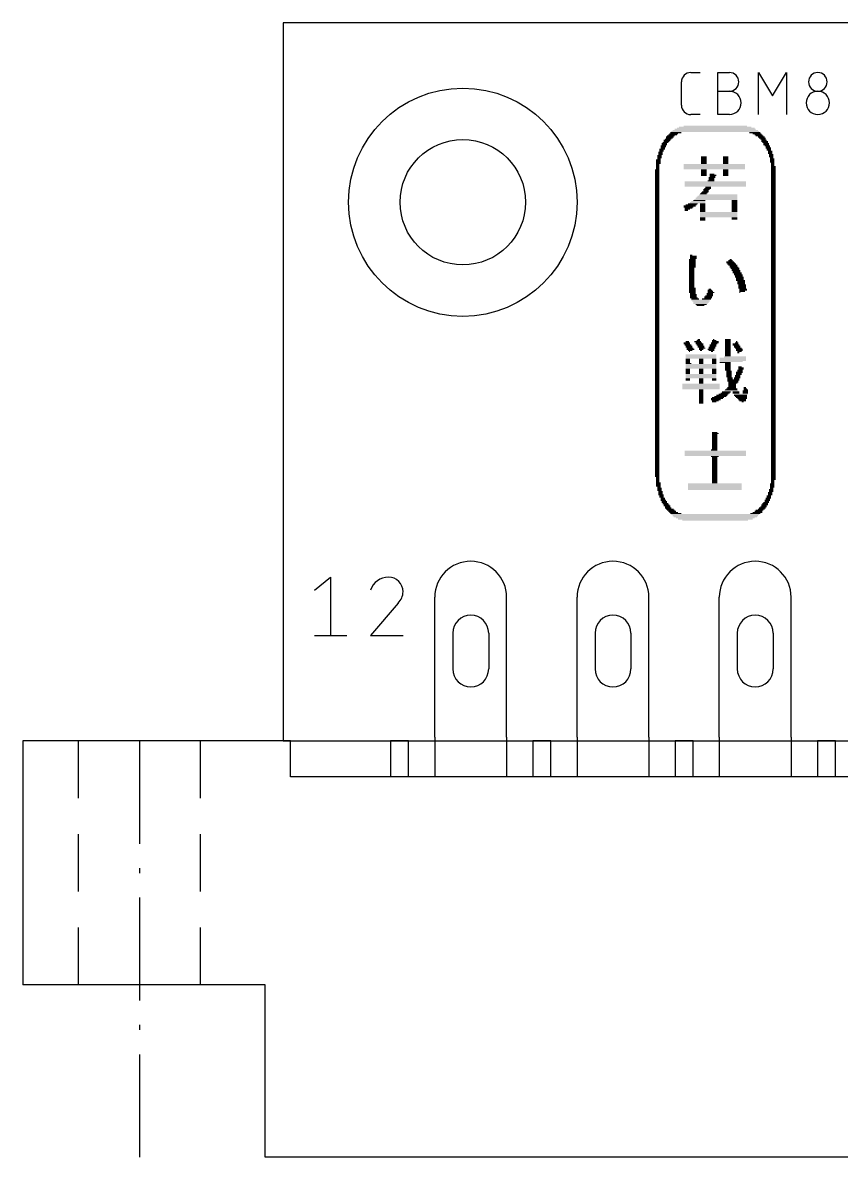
# Model space of a CAD drawing. Extents: x -7.2 to 61.2, y -11.6 to 43.8.
# Drawn here: x -7.25 to 15.53, y -11.6 to 20 of the extents above; entities that cross this region are included whole.
import ezdxf

# ---------------------------------------------------------------- set-up
doc = ezdxf.new("R2010")
doc.units = 0
for name, color, linetype in [('20', 30, 'CONTINUOUS'), ('21', 253, 'CONTINUOUS'), ('51', 253, 'CONTINUOUS')]:
    doc.layers.add(name, color=color, linetype=linetype)

# ---------------------------------------------------------------- blocks, each defined once
blk = doc.blocks.new('RECT')
blk.add_solid([(-0.5, -0.5), (0.5, -0.5), (-0.5, 0.5), (0.5, 0.5)])

msp = doc.modelspace()

# ---------------------------------------------------------------- linework, layer by layer
at = {"layer": '20'}
for p, q in [((0, 20), (0, 0)), ((54, 20), (0, 20)), ((0, 0), (54, 0))]:
    msp.add_line(p, q, dxfattribs=at)
at = {"layer": '21'}
for p, q in [((11.0862, 17.7017), (11.0862, 18.3508)), ((11.3459, 18.6105), (11.6055, 18.6105)), ((12.0971, 17.4421), (12.0971, 18.6105)), ((12.0971, 18.6105), (12.4216, 18.6105)), ((13.2344, 17.4421), (13.2344, 18.6105)), ((13.2344, 18.6105), (13.6239, 17.9613)), ((13.6239, 17.9613), (14.0134, 18.6105)), ((14.0134, 18.6105), (14.0134, 17.4421)), ((12.0971, 18.0912), (12.4216, 18.0912)), ((11.6055, 17.4421), (11.3459, 17.4421)), ((12.4216, 17.4421), (12.0971, 17.4421)), ((0.87, 4.1981), (1.3215, 4.5593)), ((1.3215, 4.5593), (1.3215, 2.9337)), ((3.2007, 3.8368), (2.4331, 2.9337)), ((0.87, 2.9337), (1.7731, 2.9337)), ((2.4331, 2.9337), (3.3362, 2.9337)), ((-7.25, 0), (-7.25, -6.8)), ((-5.7, 0), (-7.25, 0)), ((-4, 0), (-5.7, 0)), ((-5.7, -1.6), (-5.7, 0)), ((-2.3, 0), (-4, 0)), ((-4, 0), (-4, -2.8667)), ((0.2, 0), (-2.3, 0)), ((-2.3, -1.6), (-2.3, 0)), ((0.2, -1), (0.2, 0)), ((3.49, 0), (2.99, 0)), ((2.99, 0), (2.99, -1)), ((3.49, -1), (3.49, 0)), ((4.22, 0.1), (4.22, -1)), ((6.22, 0.1), (6.22, -1)), ((7.45, 0), (6.95, 0)), ((6.95, 0), (6.95, -1)), ((7.45, -1), (7.45, 0)), ((8.18, 0.1), (8.18, -1)), ((10.18, 0.1), (10.18, -1)), ((11.41, 0), (10.91, 0)), ((10.91, 0), (10.91, -1)), ((11.41, -1), (11.41, 0)), ((12.14, 0.1), (12.14, -1)), ((14.14, 0.1), (14.14, -1)), ((15.37, 0), (14.87, 0)), ((14.87, 0), (14.87, -1)), ((15.37, -1), (15.37, 0)), ((53.8, -1), (0.2, -1)), ((-5.7, -4.2), (-5.7, -2.6)), ((-2.3, -4.2), (-2.3, -2.6)), ((-4, -3.548), (-4, -3.6853)), ((-4, -4.3667), (-4, -7.2333)), ((-5.7, -6.8), (-5.7, -5.2)), ((-2.3, -6.8), (-2.3, -5.2)), ((-5.7, -6.8), (-7.25, -6.8)), ((-2.3, -6.8), (-5.7, -6.8)), ((-0.5, -6.8), (-2.3, -6.8)), ((-0.5, -11.6), (-0.5, -6.8)), ((-4, -7.9147), (-4, -8.052)), ((-4, -8.7333), (-4, -11.6)), ((54.5, -11.6), (-0.5, -11.6))]:
    msp.add_line(p, q, dxfattribs=at)
for radius in [3.1789, 1.7463]:
    msp.add_circle((5, 15), radius, dxfattribs=at)
for centre, radius, start, end in [((11.3459, 18.3508), 0.2596, 90.0007, 180), ((12.4216, 18.3508), 0.2596, 270, 90), ((14.8812, 18.3508), 0.2596, 0, 180), ((14.8812, 18.3508), 0.2596, 180, 0), ((12.4216, 17.7666), 0.3246, 270, 90), ((14.8812, 17.7666), 0.3246, 0, 180), ((11.3459, 17.7017), 0.2596, 180, 270), ((14.8812, 17.7666), 0.3246, 180, 0), ((2.9298, 4.0372), 0.5221, 90.0001, 162.0549), ((2.9298, 4.1529), 0.4064, 0, 90), ((2.8997, 4.1529), 0.4365, 313.6036, 359.9997)]:
    msp.add_arc(centre, radius, start, end, dxfattribs=at)
at = {"layer": '51'}
for p, q in [((4.22, 0.1), (4.22, 4)), ((6.22, 0.1), (6.22, 4)), ((8.18, 0.1), (8.18, 4)), ((10.18, 0.1), (10.18, 4)), ((12.14, 0.1), (12.14, 4)), ((14.14, 0.1), (14.14, 4)), ((4.72, 3), (4.72, 2)), ((5.72, 3), (5.72, 2)), ((8.68, 3), (8.68, 2)), ((9.68, 3), (9.68, 2)), ((12.64, 3), (12.64, 2)), ((13.64, 3), (13.64, 2))]:
    msp.add_line(p, q, dxfattribs=at)
for centre, radius, start, end in [((5.22, 4), 1, 0, 180), ((9.18, 4), 1, 0, 180), ((13.14, 4), 1, 0, 180), ((5.22, 3), 0.5, 0, 180), ((9.18, 3), 0.5, 0, 180), ((13.14, 3), 0.5, 0, 180), ((5.22, 2), 0.5, 180, 0), ((9.18, 2), 0.5, 180, 0), ((13.14, 2), 0.5, 180, 0)]:
    msp.add_arc(centre, radius, start, end, dxfattribs=at)

# ---------------------------------------------------------------- block references
at = {"layer": '21', "yscale": 0.0305}
for p, xscale in [((12.0424, 17.0593), 2.1641), ((12.0272, 17.0898), 2.0117), ((12.0272, 17.1203), 1.7678), ((10.7166, 16.7545), 0.1829), ((10.747, 16.785), 0.1829), ((10.7623, 16.8155), 0.2134), ((10.7928, 16.846), 0.2134), ((10.8385, 16.8765), 0.2438), ((10.869, 16.9069), 0.2438), ((10.9299, 16.9374), 0.3048), ((12.0272, 16.9679), 2.4384), ((12.0272, 16.9984), 2.3774), ((12.0272, 17.0289), 2.2555), ((13.1245, 16.9374), 0.3048), ((13.1854, 16.9069), 0.2438), ((13.2312, 16.8765), 0.2134), ((13.2616, 16.846), 0.2134), ((13.3074, 16.8155), 0.1829), ((13.3378, 16.785), 0.1829), ((13.3531, 16.7545), 0.1524), ((10.5489, 16.4802), 0.1524), ((10.5337, 16.4497), 0.1219), ((10.5337, 16.4193), 0.1219), ((10.5794, 16.5717), 0.1524), ((10.5794, 16.5412), 0.1524), ((10.5642, 16.5107), 0.1219), ((10.6099, 16.6326), 0.1524), ((10.6099, 16.6021), 0.1524), ((10.6404, 16.6631), 0.1524), ((10.6861, 16.7241), 0.1829), ((10.6708, 16.6936), 0.1524), ((13.3988, 16.6936), 0.1829), ((13.3836, 16.7241), 0.1524), ((13.414, 16.6631), 0.1524), ((13.4445, 16.6326), 0.1524), ((13.4445, 16.6021), 0.1524), ((13.475, 16.5717), 0.1524), ((13.4902, 16.5412), 0.1219), ((13.5055, 16.5107), 0.1524), ((13.5207, 16.4802), 0.1219), ((13.5207, 16.4497), 0.1219), ((13.5512, 16.4193), 0.1219), ((10.4422, 16.1754), 0.1219), ((10.4422, 16.1449), 0.1219), ((10.4422, 16.1145), 0.1219), ((10.4727, 16.2973), 0.1219), ((10.4727, 16.2669), 0.1219), ((10.4727, 16.2364), 0.1219), ((10.4575, 16.2059), 0.0914), ((10.5032, 16.3888), 0.1219), ((10.5032, 16.3583), 0.1219), ((10.5032, 16.3278), 0.1219), ((11.7072, 16.2669), 0.1524), ((11.7072, 16.2364), 0.1524), ((11.7072, 16.2059), 0.1524), ((11.7072, 16.1754), 0.1524), ((11.7072, 16.1449), 0.1524), ((11.7072, 16.1145), 0.1524), ((12.3168, 16.2669), 0.1524), ((12.3168, 16.2364), 0.1524), ((12.3168, 16.2059), 0.1524), ((12.3168, 16.1754), 0.1524), ((12.3168, 16.1449), 0.1524), ((12.3168, 16.1145), 0.1524), ((13.5512, 16.3888), 0.1219), ((13.5512, 16.3583), 0.1219), ((13.5817, 16.3278), 0.1219), ((13.5817, 16.2973), 0.1219), ((13.5817, 16.2669), 0.1219), ((13.5969, 16.2364), 0.0914), ((13.6122, 16.2059), 0.1219), ((13.6122, 16.1754), 0.1219), ((13.6122, 16.1449), 0.1219), ((13.6122, 16.1145), 0.1219), ((10.4118, 15.9011), 0.1219), ((10.4118, 15.8706), 0.1219), ((10.4118, 15.8401), 0.1219), ((10.4118, 15.8097), 0.1219), ((10.4422, 16.084), 0.1219), ((10.427, 16.0535), 0.0914), ((10.427, 16.023), 0.0914), ((10.427, 15.9925), 0.0914), ((10.427, 15.9621), 0.0914), ((10.427, 15.9316), 0.0914), ((11.9967, 16.0535), 1.7069), ((11.9967, 16.023), 1.7069), ((11.9967, 15.9925), 1.7069), ((11.9967, 15.9621), 1.7069), ((11.9967, 15.9316), 1.7069), ((11.7072, 16.084), 0.1524), ((11.7072, 15.9011), 0.1524), ((11.7072, 15.8706), 0.1524), ((11.7072, 15.8401), 0.1524), ((11.7072, 15.8097), 0.1524), ((12.3168, 16.084), 0.1524), ((12.3168, 15.9011), 0.1524), ((12.3168, 15.8706), 0.1524), ((12.3168, 15.8401), 0.1524), ((12.3168, 15.8097), 0.1524), ((13.6426, 15.9925), 0.1219), ((13.6426, 15.9621), 0.1219), ((13.6426, 15.9316), 0.1219), ((13.6426, 15.9011), 0.1219), ((13.6426, 15.8706), 0.1219), ((13.6426, 15.8401), 0.1219), ((13.6426, 15.8097), 0.1219), ((13.6274, 16.084), 0.0914), ((13.6274, 16.0535), 0.0914), ((13.6274, 16.023), 0.0914), ((10.4118, 15.7792), 0.1219), ((10.4118, 15.7487), 0.1219), ((10.4118, 15.7182), 0.1219), ((10.4118, 15.6877), 0.1219), ((10.4118, 15.6573), 0.1219), ((10.4118, 15.6268), 0.1219), ((10.4118, 15.5963), 0.1219), ((10.4118, 15.5658), 0.1219), ((10.4118, 15.5353), 0.1219), ((10.4118, 15.5049), 0.1219), ((10.4118, 15.4744), 0.1219), ((12.0272, 15.5658), 1.7069), ((12.0272, 15.5353), 1.7069), ((12.0272, 15.5049), 1.7069), ((12.0272, 15.4744), 1.7069), ((11.7072, 15.7792), 0.1524), ((11.7072, 15.7487), 0.1524), ((11.9053, 15.5963), 0.1829), ((11.9205, 15.6573), 0.1524), ((11.9205, 15.6268), 0.1524), ((11.9358, 15.6877), 0.1829), ((11.9662, 15.7487), 0.1829), ((11.951, 15.7182), 0.1524), ((11.9358, 15.7792), 0.1219), ((12.3168, 15.7792), 0.1524), ((12.3168, 15.7487), 0.1524), ((13.6426, 15.7792), 0.1219), ((13.6426, 15.7487), 0.1219), ((13.6426, 15.7182), 0.1219), ((13.6426, 15.6877), 0.1219), ((13.6426, 15.6573), 0.1219), ((13.6426, 15.6268), 0.1219), ((13.6426, 15.5963), 0.1219), ((13.6426, 15.5658), 0.1219), ((13.6426, 15.5353), 0.1219), ((13.6426, 15.5049), 0.1219), ((13.6426, 15.4744), 0.1219), ((10.4118, 15.4439), 0.1219), ((10.4118, 15.4134), 0.1219), ((10.4118, 15.3829), 0.1219), ((10.4118, 15.3525), 0.1219), ((10.4118, 15.322), 0.1219), ((10.4118, 15.2915), 0.1219), ((10.4118, 15.261), 0.1219), ((10.4118, 15.2305), 0.1219), ((10.4118, 15.2001), 0.1219), ((10.4118, 15.1696), 0.1219), ((12.0272, 15.4439), 1.7069), ((12.0882, 15.1696), 1.0973), ((12.1034, 15.2001), 1.0668), ((11.6919, 15.2305), 0.1829), ((11.7224, 15.261), 0.1829), ((11.7529, 15.2915), 0.1829), ((11.7681, 15.322), 0.1524), ((11.7834, 15.3525), 0.1829), ((11.8138, 15.3829), 0.1829), ((11.8291, 15.4134), 0.1524), ((13.6426, 15.4439), 0.1219), ((13.6426, 15.4134), 0.1219), ((13.6426, 15.3829), 0.1219), ((13.6426, 15.3525), 0.1219), ((13.6426, 15.322), 0.1219), ((13.6426, 15.2915), 0.1219), ((13.6426, 15.261), 0.1219), ((13.6426, 15.2305), 0.1219), ((13.6426, 15.2001), 0.1219), ((13.6426, 15.1696), 0.1219), ((10.4118, 15.1391), 0.1219), ((10.4118, 15.1086), 0.1219), ((10.4118, 15.0781), 0.1219), ((10.4118, 15.0477), 0.1219), ((10.4118, 15.0172), 0.1219), ((10.4118, 14.9867), 0.1219), ((10.4118, 14.9562), 0.1219), ((10.4118, 14.9257), 0.1219), ((10.4118, 14.8953), 0.1219), ((10.4118, 14.8648), 0.1219), ((11.3109, 14.8953), 0.3353), ((11.2804, 14.8648), 0.2743), ((11.3566, 14.9257), 0.3048), ((11.4024, 14.9562), 0.2743), ((11.5395, 14.9867), 0.4267), ((11.5548, 15.0172), 0.3962), ((11.5852, 15.0477), 0.3353), ((12.0424, 15.0781), 1.1887), ((12.0577, 15.1086), 1.1582), ((12.0729, 15.1391), 1.1278), ((11.6767, 14.9562), 0.1524), ((11.6767, 14.9257), 0.1524), ((11.6767, 14.8953), 0.1524), ((11.6767, 14.8648), 0.1524), ((12.5606, 15.0477), 0.1524), ((12.5606, 15.0172), 0.1524), ((12.5606, 14.9867), 0.1524), ((12.5606, 14.9562), 0.1524), ((12.5606, 14.9257), 0.1524), ((12.5606, 14.8953), 0.1524), ((12.5606, 14.8648), 0.1524), ((13.6426, 15.1391), 0.1219), ((13.6426, 15.1086), 0.1219), ((13.6426, 15.0781), 0.1219), ((13.6426, 15.0477), 0.1219), ((13.6426, 15.0172), 0.1219), ((13.6426, 14.9867), 0.1219), ((13.6426, 14.9562), 0.1219), ((13.6426, 14.9257), 0.1219), ((13.6426, 14.8953), 0.1219), ((13.6426, 14.8648), 0.1219), ((10.4118, 14.8343), 0.1219), ((10.4118, 14.8038), 0.1219), ((10.4118, 14.7733), 0.1219), ((10.4118, 14.7429), 0.1219), ((10.4118, 14.7124), 0.1219), ((10.4118, 14.6819), 0.1219), ((10.4118, 14.6514), 0.1219), ((10.4118, 14.6209), 0.1219), ((10.4118, 14.5905), 0.1219), ((10.4118, 14.56), 0.1219), ((10.4118, 14.5295), 0.1219), ((11.2804, 14.8343), 0.2134), ((11.25, 14.8038), 0.1524), ((11.2195, 14.7733), 0.0914), ((11.6767, 14.8343), 0.1524), ((11.6767, 14.8038), 0.1524), ((11.6767, 14.7733), 0.1524), ((11.6767, 14.7429), 0.1524), ((12.1186, 14.7124), 1.0363), ((12.1186, 14.6819), 1.0363), ((12.1186, 14.6514), 1.0363), ((12.1186, 14.6209), 1.0363), ((12.1186, 14.5905), 1.0363), ((11.6767, 14.56), 0.1524), ((11.6767, 14.5295), 0.1524), ((12.5606, 14.8343), 0.1524), ((12.5606, 14.8038), 0.1524), ((12.5606, 14.7733), 0.1524), ((12.5606, 14.7429), 0.1524), ((12.5606, 14.56), 0.1524), ((12.5606, 14.5295), 0.1524), ((13.6426, 14.8343), 0.1219), ((13.6426, 14.8038), 0.1219), ((13.6426, 14.7733), 0.1219), ((13.6426, 14.7429), 0.1219), ((13.6426, 14.7124), 0.1219), ((13.6426, 14.6819), 0.1219), ((13.6426, 14.6514), 0.1219), ((13.6426, 14.6209), 0.1219), ((13.6426, 14.5905), 0.1219), ((13.6426, 14.56), 0.1219), ((13.6426, 14.5295), 0.1219), ((10.4118, 14.499), 0.1219), ((10.4118, 14.4685), 0.1219), ((10.4118, 14.4381), 0.1219), ((10.4118, 14.4076), 0.1219), ((10.4118, 14.3771), 0.1219), ((10.4118, 14.3466), 0.1219), ((10.4118, 14.3161), 0.1219), ((10.4118, 14.2857), 0.1219), ((10.4118, 14.2552), 0.1219), ((10.4118, 14.2247), 0.1219), ((11.6767, 14.499), 0.1524), ((13.6426, 14.499), 0.1219), ((13.6426, 14.4685), 0.1219), ((13.6426, 14.4381), 0.1219), ((13.6426, 14.4076), 0.1219), ((13.6426, 14.3771), 0.1219), ((13.6426, 14.3466), 0.1219), ((13.6426, 14.3161), 0.1219), ((13.6426, 14.2857), 0.1219), ((13.6426, 14.2552), 0.1219), ((13.6426, 14.2247), 0.1219), ((10.4118, 14.1942), 0.1219), ((10.4118, 14.1637), 0.1219), ((10.4118, 14.1333), 0.1219), ((10.4118, 14.1028), 0.1219), ((10.4118, 14.0723), 0.1219), ((10.4118, 14.0418), 0.1219), ((10.4118, 14.0113), 0.1219), ((10.4118, 13.9809), 0.1219), ((10.4118, 13.9504), 0.1219), ((10.4118, 13.9199), 0.1219), ((10.4118, 13.8894), 0.1219), ((13.6426, 14.1942), 0.1219), ((13.6426, 14.1637), 0.1219), ((13.6426, 14.1333), 0.1219), ((13.6426, 14.1028), 0.1219), ((13.6426, 14.0723), 0.1219), ((13.6426, 14.0418), 0.1219), ((13.6426, 14.0113), 0.1219), ((13.6426, 13.9809), 0.1219), ((13.6426, 13.9504), 0.1219), ((13.6426, 13.9199), 0.1219), ((13.6426, 13.8894), 0.1219), ((10.4118, 13.8589), 0.1219), ((10.4118, 13.8285), 0.1219), ((10.4118, 13.798), 0.1219), ((10.4118, 13.7675), 0.1219), ((10.4118, 13.737), 0.1219), ((10.4118, 13.7065), 0.1219), ((10.4118, 13.6761), 0.1219), ((10.4118, 13.6456), 0.1219), ((10.4118, 13.6151), 0.1219), ((10.4118, 13.5846), 0.1219), ((13.6426, 13.8589), 0.1219), ((13.6426, 13.8285), 0.1219), ((13.6426, 13.798), 0.1219), ((13.6426, 13.7675), 0.1219), ((13.6426, 13.737), 0.1219), ((13.6426, 13.7065), 0.1219), ((13.6426, 13.6761), 0.1219), ((13.6426, 13.6456), 0.1219), ((13.6426, 13.6151), 0.1219), ((13.6426, 13.5846), 0.1219), ((10.4118, 13.5541), 0.1219), ((10.4118, 13.5237), 0.1219), ((10.4118, 13.4932), 0.1219), ((10.4118, 13.4627), 0.1219), ((10.4118, 13.4322), 0.1219), ((10.4118, 13.4017), 0.1219), ((10.4118, 13.3713), 0.1219), ((10.4118, 13.3408), 0.1219), ((10.4118, 13.3103), 0.1219), ((10.4118, 13.2798), 0.1219), ((11.3871, 13.4017), 0.1829), ((11.3871, 13.3713), 0.1829), ((11.3871, 13.3408), 0.1829), ((11.3871, 13.3103), 0.1829), ((11.3871, 13.2798), 0.1829), ((11.3566, 13.5237), 0.061), ((11.4176, 13.4932), 0.1829), ((11.4176, 13.4627), 0.1829), ((11.4176, 13.4322), 0.1829), ((12.4387, 13.3408), 0.2134), ((12.4539, 13.3103), 0.2438), ((12.4844, 13.2798), 0.2438), ((12.4539, 13.3713), 0.1219), ((12.4539, 13.4017), 0.061), ((13.6426, 13.5541), 0.1219), ((13.6426, 13.5237), 0.1219), ((13.6426, 13.4932), 0.1219), ((13.6426, 13.4627), 0.1219), ((13.6426, 13.4322), 0.1219), ((13.6426, 13.4017), 0.1219), ((13.6426, 13.3713), 0.1219), ((13.6426, 13.3408), 0.1219), ((13.6426, 13.3103), 0.1219), ((13.6426, 13.2798), 0.1219), ((10.4118, 13.2493), 0.1219), ((10.4118, 13.2189), 0.1219), ((10.4118, 13.1884), 0.1219), ((10.4118, 13.1579), 0.1219), ((10.4118, 13.1274), 0.1219), ((10.4118, 13.0969), 0.1219), ((10.4118, 13.0665), 0.1219), ((10.4118, 13.036), 0.1219), ((10.4118, 13.0055), 0.1219), ((10.4118, 12.975), 0.1219), ((10.4118, 12.9445), 0.1219), ((11.3871, 13.2493), 0.1829), ((11.3871, 13.2189), 0.1829), ((11.3871, 13.1884), 0.1829), ((11.3719, 13.1579), 0.1524), ((11.3719, 13.1274), 0.1524), ((11.3719, 13.0969), 0.1524), ((11.3719, 13.0665), 0.1524), ((11.3719, 13.036), 0.1524), ((11.3719, 13.0055), 0.1524), ((11.3719, 12.975), 0.1524), ((11.3719, 12.9445), 0.1524), ((12.5149, 13.2493), 0.2438), ((12.5301, 13.2189), 0.2134), ((12.5454, 13.1884), 0.2438), ((12.5758, 13.1579), 0.2438), ((12.5911, 13.1274), 0.2134), ((12.6063, 13.0969), 0.2438), ((12.6216, 13.0665), 0.2134), ((12.6368, 13.036), 0.2438), ((12.652, 13.0055), 0.2134), ((12.6673, 12.975), 0.2438), ((12.6825, 12.9445), 0.2134), ((13.6426, 13.2493), 0.1219), ((13.6426, 13.2189), 0.1219), ((13.6426, 13.1884), 0.1219), ((13.6426, 13.1579), 0.1219), ((13.6426, 13.1274), 0.1219), ((13.6426, 13.0969), 0.1219), ((13.6426, 13.0665), 0.1219), ((13.6426, 13.036), 0.1219), ((13.6426, 13.0055), 0.1219), ((13.6426, 12.975), 0.1219), ((13.6426, 12.9445), 0.1219), ((10.4118, 12.9141), 0.1219), ((10.4118, 12.8836), 0.1219), ((10.4118, 12.8531), 0.1219), ((10.4118, 12.8226), 0.1219), ((10.4118, 12.7921), 0.1219), ((10.4118, 12.7617), 0.1219), ((10.4118, 12.7312), 0.1219), ((10.4118, 12.7007), 0.1219), ((10.4118, 12.6702), 0.1219), ((10.4118, 12.6397), 0.1219), ((11.3719, 12.9141), 0.1524), ((11.3719, 12.8836), 0.1524), ((11.3719, 12.8531), 0.1524), ((11.3719, 12.8226), 0.1524), ((11.3719, 12.7921), 0.1524), ((11.3719, 12.7617), 0.1524), ((11.3719, 12.7312), 0.1524), ((11.3719, 12.7007), 0.1524), ((11.3719, 12.6702), 0.1524), ((11.3719, 12.6397), 0.1524), ((12.6978, 12.9141), 0.2438), ((12.713, 12.8836), 0.2134), ((12.713, 12.8531), 0.2134), ((12.7282, 12.8226), 0.2438), ((12.7435, 12.7921), 0.2134), ((12.7435, 12.7617), 0.2134), ((12.7435, 12.7312), 0.2134), ((12.774, 12.7007), 0.2134), ((12.774, 12.6702), 0.2134), ((12.774, 12.6397), 0.2134), ((13.6426, 12.9141), 0.1219), ((13.6426, 12.8836), 0.1219), ((13.6426, 12.8531), 0.1219), ((13.6426, 12.8226), 0.1219), ((13.6426, 12.7921), 0.1219), ((13.6426, 12.7617), 0.1219), ((13.6426, 12.7312), 0.1219), ((13.6426, 12.7007), 0.1219), ((13.6426, 12.6702), 0.1219), ((13.6426, 12.6397), 0.1219), ((10.4118, 12.6093), 0.1219), ((10.4118, 12.5788), 0.1219), ((10.4118, 12.5483), 0.1219), ((10.4118, 12.5178), 0.1219), ((10.4118, 12.4873), 0.1219), ((10.4118, 12.4569), 0.1219), ((10.4118, 12.4264), 0.1219), ((10.4118, 12.3959), 0.1219), ((10.4118, 12.3654), 0.1219), ((10.4118, 12.3349), 0.1219), ((11.3871, 12.6093), 0.1829), ((11.3871, 12.5788), 0.1829), ((11.3871, 12.5483), 0.1829), ((11.3871, 12.5178), 0.1829), ((11.3871, 12.4873), 0.1829), ((11.4328, 12.3349), 0.2134), ((11.4024, 12.4569), 0.1524), ((11.4176, 12.4264), 0.1829), ((11.4176, 12.3959), 0.1829), ((11.4176, 12.3654), 0.1829), ((11.8291, 12.3654), 0.2134), ((11.8291, 12.3349), 0.2134), ((11.8596, 12.3959), 0.2134), ((11.8748, 12.4569), 0.1829), ((11.8748, 12.4264), 0.1829), ((11.89, 12.5178), 0.1524), ((11.8748, 12.5483), 0.1219), ((11.9053, 12.4873), 0.1829), ((11.8748, 12.5788), 0.061), ((12.774, 12.6093), 0.2134), ((12.8044, 12.5788), 0.2134), ((12.8044, 12.5483), 0.2134), ((12.713, 12.4873), 0.0305), ((12.774, 12.5178), 0.1524), ((13.6426, 12.6093), 0.1219), ((13.6426, 12.5788), 0.1219), ((13.6426, 12.5483), 0.1219), ((13.6426, 12.5178), 0.1219), ((13.6426, 12.4873), 0.1219), ((13.6426, 12.4569), 0.1219), ((13.6426, 12.4264), 0.1219), ((13.6426, 12.3959), 0.1219), ((13.6426, 12.3654), 0.1219), ((13.6426, 12.3349), 0.1219), ((10.4118, 12.3045), 0.1219), ((10.4118, 12.274), 0.1219), ((10.4118, 12.2435), 0.1219), ((10.4118, 12.213), 0.1219), ((10.4118, 12.1825), 0.1219), ((10.4118, 12.1521), 0.1219), ((10.4118, 12.1216), 0.1219), ((10.4118, 12.0911), 0.1219), ((10.4118, 12.0606), 0.1219), ((10.4118, 12.0301), 0.1219), ((10.4118, 11.9997), 0.1219), ((11.4633, 12.3045), 0.2134), ((11.6157, 12.274), 0.5182), ((11.631, 12.2435), 0.4877), ((11.6157, 12.1825), 0.3962), ((11.631, 12.213), 0.4267), ((11.631, 12.1521), 0.3048), ((11.6157, 12.1216), 0.2134), ((11.7834, 12.3045), 0.2438), ((13.6426, 12.3045), 0.1219), ((13.6426, 12.274), 0.1219), ((13.6426, 12.2435), 0.1219), ((13.6426, 12.213), 0.1219), ((13.6426, 12.1825), 0.1219), ((13.6426, 12.1521), 0.1219), ((13.6426, 12.1216), 0.1219), ((13.6426, 12.0911), 0.1219), ((13.6426, 12.0606), 0.1219), ((13.6426, 12.0301), 0.1219), ((13.6426, 11.9997), 0.1219), ((10.4118, 11.9692), 0.1219), ((10.4118, 11.9387), 0.1219), ((10.4118, 11.9082), 0.1219), ((10.4118, 11.8777), 0.1219), ((10.4118, 11.8473), 0.1219), ((10.4118, 11.8168), 0.1219), ((10.4118, 11.7863), 0.1219), ((10.4118, 11.7558), 0.1219), ((10.4118, 11.7253), 0.1219), ((10.4118, 11.6949), 0.1219), ((13.6426, 11.9692), 0.1219), ((13.6426, 11.9387), 0.1219), ((13.6426, 11.9082), 0.1219), ((13.6426, 11.8777), 0.1219), ((13.6426, 11.8473), 0.1219), ((13.6426, 11.8168), 0.1219), ((13.6426, 11.7863), 0.1219), ((13.6426, 11.7558), 0.1219), ((13.6426, 11.7253), 0.1219), ((13.6426, 11.6949), 0.1219), ((10.4118, 11.6644), 0.1219), ((10.4118, 11.6339), 0.1219), ((10.4118, 11.6034), 0.1219), ((10.4118, 11.5729), 0.1219), ((10.4118, 11.5425), 0.1219), ((10.4118, 11.512), 0.1219), ((10.4118, 11.4815), 0.1219), ((10.4118, 11.451), 0.1219), ((10.4118, 11.4205), 0.1219), ((10.4118, 11.3901), 0.1219), ((13.6426, 11.6644), 0.1219), ((13.6426, 11.6339), 0.1219), ((13.6426, 11.6034), 0.1219), ((13.6426, 11.5729), 0.1219), ((13.6426, 11.5425), 0.1219), ((13.6426, 11.512), 0.1219), ((13.6426, 11.4815), 0.1219), ((13.6426, 11.451), 0.1219), ((13.6426, 11.4205), 0.1219), ((13.6426, 11.3901), 0.1219), ((10.4118, 11.3596), 0.1219), ((10.4118, 11.3291), 0.1219), ((10.4118, 11.2986), 0.1219), ((10.4118, 11.2681), 0.1219), ((10.4118, 11.2377), 0.1219), ((10.4118, 11.2072), 0.1219), ((10.4118, 11.1767), 0.1219), ((10.4118, 11.1462), 0.1219), ((10.4118, 11.1157), 0.1219), ((10.4118, 11.0853), 0.1219), ((10.4118, 11.0548), 0.1219), ((11.2347, 11.0853), 0.1829), ((11.2347, 11.0548), 0.1829), ((11.25, 11.1157), 0.0914), ((11.5395, 11.1157), 0.1829), ((11.5852, 11.0548), 0.2134), ((11.57, 11.0853), 0.1829), ((11.5548, 11.1462), 0.0914), ((11.57, 11.1767), 0.061), ((12.012, 11.0853), 0.2134), ((11.9967, 11.0548), 0.1829), ((11.9967, 11.1462), 0.1219), ((12.0272, 11.1157), 0.1829), ((11.9815, 11.1767), 0.0305), ((12.3777, 11.1767), 0.1524), ((12.3777, 11.1462), 0.1524), ((12.3777, 11.1157), 0.1524), ((12.3777, 11.0853), 0.1524), ((12.3777, 11.0548), 0.1524), ((12.5911, 11.0548), 0.1524), ((12.6216, 11.0853), 0.0914), ((12.6216, 11.1157), 0.0305), ((13.6426, 11.3596), 0.1219), ((13.6426, 11.3291), 0.1219), ((13.6426, 11.2986), 0.1219), ((13.6426, 11.2681), 0.1219), ((13.6426, 11.2377), 0.1219), ((13.6426, 11.2072), 0.1219), ((13.6426, 11.1767), 0.1219), ((13.6426, 11.1462), 0.1219), ((13.6426, 11.1157), 0.1219), ((13.6426, 11.0853), 0.1219), ((13.6426, 11.0548), 0.1219), ((10.4118, 11.0243), 0.1219), ((10.4118, 10.9938), 0.1219), ((10.4118, 10.9633), 0.1219), ((10.4118, 10.9329), 0.1219), ((10.4118, 10.9024), 0.1219), ((10.4118, 10.8719), 0.1219), ((10.4118, 10.8414), 0.1219), ((10.4118, 10.8109), 0.1219), ((10.4118, 10.7805), 0.1219), ((10.4118, 10.75), 0.1219), ((11.2652, 11.0243), 0.1829), ((11.2957, 10.9938), 0.1829), ((11.2957, 10.9633), 0.1829), ((11.631, 10.75), 0.8534), ((11.3414, 10.9024), 0.2134), ((11.3262, 10.9329), 0.1829), ((11.3262, 10.8719), 0.1219), ((11.3109, 10.8414), 0.0305), ((11.6005, 11.0243), 0.1829), ((11.631, 10.9938), 0.1829), ((11.631, 10.9633), 0.1829), ((11.6614, 10.9329), 0.1829), ((11.631, 10.9024), 0.1219), ((11.631, 10.8719), 0.061), ((11.9053, 10.9024), 0.1829), ((11.9205, 10.8719), 0.1524), ((11.9358, 10.9633), 0.1829), ((11.9358, 10.9329), 0.1829), ((11.9662, 11.0243), 0.1829), ((11.9662, 10.9938), 0.1829), ((11.9358, 10.8414), 0.061), ((12.3777, 11.0243), 0.1524), ((12.3777, 10.9938), 0.1524), ((12.3777, 10.9633), 0.1524), ((12.3777, 10.9329), 0.1524), ((12.3777, 10.9024), 0.1524), ((12.3777, 10.8719), 0.1524), ((12.3777, 10.8414), 0.1524), ((12.3777, 10.8109), 0.1524), ((12.3777, 10.7805), 0.1524), ((12.3777, 10.75), 0.1524), ((12.6063, 11.0243), 0.1829), ((12.6368, 10.9938), 0.1829), ((12.6368, 10.9633), 0.1829), ((12.6673, 10.9329), 0.1829), ((12.6978, 10.9024), 0.1829), ((12.6978, 10.8719), 0.1829), ((12.6673, 10.8109), 0.061), ((12.6978, 10.8414), 0.1219), ((13.6426, 11.0243), 0.1219), ((13.6426, 10.9938), 0.1219), ((13.6426, 10.9633), 0.1219), ((13.6426, 10.9329), 0.1219), ((13.6426, 10.9024), 0.1219), ((13.6426, 10.8719), 0.1219), ((13.6426, 10.8414), 0.1219), ((13.6426, 10.8109), 0.1219), ((13.6426, 10.7805), 0.1219), ((13.6426, 10.75), 0.1219), ((10.4118, 10.7195), 0.1219), ((10.4118, 10.689), 0.1219), ((10.4118, 10.6585), 0.1219), ((10.4118, 10.6281), 0.1219), ((10.4118, 10.5976), 0.1219), ((10.4118, 10.5671), 0.1219), ((10.4118, 10.5366), 0.1219), ((10.4118, 10.5061), 0.1219), ((10.4118, 10.4757), 0.1219), ((10.4118, 10.4452), 0.1219), ((10.4118, 10.4147), 0.1219), ((11.2804, 10.5061), 0.1524), ((11.631, 10.7195), 0.8534), ((11.631, 10.689), 0.8534), ((11.631, 10.6585), 0.8534), ((11.2652, 10.6281), 0.1219), ((11.2652, 10.5976), 0.1219), ((11.2652, 10.5671), 0.1219), ((11.2652, 10.5366), 0.1219), ((11.631, 10.4757), 0.8534), ((11.631, 10.4452), 0.8534), ((11.631, 10.4147), 0.8534), ((11.631, 10.6281), 0.1219), ((11.631, 10.5976), 0.1219), ((11.631, 10.5671), 0.1219), ((11.631, 10.5366), 0.1219), ((11.631, 10.5061), 0.1219), ((11.9967, 10.6281), 0.1219), ((11.9967, 10.5976), 0.1219), ((11.9967, 10.5671), 0.1219), ((11.9967, 10.5366), 0.1219), ((11.9967, 10.5061), 0.1219), ((12.3015, 10.5366), 0.3048), ((12.5149, 10.6585), 0.7315), ((12.5149, 10.6281), 0.7315), ((12.5149, 10.5976), 0.7315), ((12.4692, 10.5671), 0.6401), ((12.5758, 10.689), 0.6096), ((12.3777, 10.7195), 0.1524), ((12.3777, 10.5061), 0.1524), ((12.3777, 10.4757), 0.1524), ((12.3777, 10.4452), 0.1524), ((12.3777, 10.4147), 0.1524), ((12.713, 10.4147), 0.0914), ((13.6426, 10.7195), 0.1219), ((13.6426, 10.689), 0.1219), ((13.6426, 10.6585), 0.1219), ((13.6426, 10.6281), 0.1219), ((13.6426, 10.5976), 0.1219), ((13.6426, 10.5671), 0.1219), ((13.6426, 10.5366), 0.1219), ((13.6426, 10.5061), 0.1219), ((13.6426, 10.4757), 0.1219), ((13.6426, 10.4452), 0.1219), ((13.6426, 10.4147), 0.1219), ((10.4118, 10.3842), 0.1219), ((10.4118, 10.3537), 0.1219), ((10.4118, 10.3233), 0.1219), ((10.4118, 10.2928), 0.1219), ((10.4118, 10.2623), 0.1219), ((10.4118, 10.2318), 0.1219), ((10.4118, 10.2013), 0.1219), ((10.4118, 10.1709), 0.1219), ((10.4118, 10.1404), 0.1219), ((10.4118, 10.1099), 0.1219), ((11.631, 10.3842), 0.8534), ((11.2652, 10.3537), 0.1219), ((11.2652, 10.3233), 0.1219), ((11.2652, 10.2928), 0.1219), ((11.2652, 10.2623), 0.1219), ((11.2652, 10.2318), 0.1219), ((11.631, 10.2013), 0.8534), ((11.631, 10.1709), 0.8534), ((11.631, 10.1404), 0.8534), ((11.631, 10.1099), 0.8534), ((11.631, 10.3537), 0.1219), ((11.631, 10.3233), 0.1219), ((11.631, 10.2928), 0.1219), ((11.631, 10.2623), 0.1219), ((11.631, 10.2318), 0.1219), ((11.9967, 10.3537), 0.1219), ((11.9967, 10.3233), 0.1219), ((11.9967, 10.2928), 0.1219), ((11.9967, 10.2623), 0.1219), ((11.9967, 10.2318), 0.1219), ((12.3777, 10.3842), 0.1524), ((12.3777, 10.3537), 0.1524), ((12.3777, 10.3233), 0.1524), ((12.4082, 10.2928), 0.1524), ((12.4082, 10.2623), 0.1524), ((12.4082, 10.2318), 0.1524), ((12.4082, 10.2013), 0.1524), ((12.4082, 10.1709), 0.1524), ((12.4082, 10.1404), 0.1524), ((12.4387, 10.1099), 0.1524), ((12.6368, 10.1099), 0.1829), ((12.652, 10.1709), 0.1524), ((12.652, 10.1404), 0.1524), ((12.6825, 10.2318), 0.1524), ((12.6825, 10.2013), 0.1524), ((12.6978, 10.2623), 0.1829), ((12.713, 10.3233), 0.1524), ((12.713, 10.2928), 0.1524), ((12.7435, 10.3842), 0.1524), ((12.7435, 10.3537), 0.1524), ((13.6426, 10.3842), 0.1219), ((13.6426, 10.3537), 0.1219), ((13.6426, 10.3233), 0.1219), ((13.6426, 10.2928), 0.1219), ((13.6426, 10.2623), 0.1219), ((13.6426, 10.2318), 0.1219), ((13.6426, 10.2013), 0.1219), ((13.6426, 10.1709), 0.1219), ((13.6426, 10.1404), 0.1219), ((13.6426, 10.1099), 0.1219), ((10.4118, 10.0794), 0.1219), ((10.4118, 10.0489), 0.1219), ((10.4118, 10.0185), 0.1219), ((10.4118, 9.988), 0.1219), ((10.4118, 9.9575), 0.1219), ((10.4118, 9.927), 0.1219), ((10.4118, 9.8965), 0.1219), ((10.4118, 9.8661), 0.1219), ((10.4118, 9.8356), 0.1219), ((10.4118, 9.8051), 0.1219), ((11.631, 9.927), 1.0363), ((11.631, 9.8965), 1.0363), ((11.631, 9.8661), 1.0363), ((11.631, 9.8356), 1.0363), ((11.631, 9.8051), 1.0363), ((11.2652, 10.0794), 0.1219), ((11.2652, 10.0489), 0.1219), ((11.631, 10.0794), 0.1219), ((11.631, 10.0489), 0.1219), ((11.631, 10.0185), 0.1219), ((11.631, 9.988), 0.1219), ((11.631, 9.9575), 0.1219), ((11.9967, 10.0794), 0.1219), ((11.9967, 10.0489), 0.1219), ((12.4844, 9.8051), 0.3048), ((12.5301, 10.0489), 0.3353), ((12.4387, 10.0794), 0.1524), ((12.5149, 10.0185), 0.3048), ((12.4844, 9.8356), 0.2438), ((12.5301, 9.988), 0.2743), ((12.4996, 9.927), 0.2134), ((12.4996, 9.8965), 0.2134), ((12.4996, 9.8661), 0.2134), ((12.5149, 9.9575), 0.2438), ((12.6216, 10.0794), 0.1524), ((12.8502, 9.8356), 0.061), ((12.8654, 9.8051), 0.0914), ((13.6426, 10.0794), 0.1219), ((13.6426, 10.0489), 0.1219), ((13.6426, 10.0185), 0.1219), ((13.6426, 9.988), 0.1219), ((13.6426, 9.9575), 0.1219), ((13.6426, 9.927), 0.1219), ((13.6426, 9.8965), 0.1219), ((13.6426, 9.8661), 0.1219), ((13.6426, 9.8356), 0.1219), ((13.6426, 9.8051), 0.1219), ((10.4118, 9.7746), 0.1219), ((10.4118, 9.7441), 0.1219), ((10.4118, 9.7137), 0.1219), ((10.4118, 9.6832), 0.1219), ((10.4118, 9.6527), 0.1219), ((10.4118, 9.6222), 0.1219), ((10.4118, 9.5917), 0.1219), ((10.4118, 9.5613), 0.1219), ((10.4118, 9.5308), 0.1219), ((10.4118, 9.5003), 0.1219), ((10.4118, 9.4698), 0.1219), ((11.631, 9.7746), 0.1219), ((11.631, 9.7441), 0.1219), ((11.631, 9.7137), 0.1219), ((11.631, 9.6832), 0.1219), ((11.631, 9.6527), 0.1219), ((11.631, 9.6222), 0.1219), ((11.631, 9.5917), 0.1219), ((11.631, 9.5613), 0.1219), ((11.631, 9.5308), 0.1219), ((11.631, 9.5003), 0.1219), ((11.631, 9.4698), 0.1219), ((12.0729, 9.5308), 0.3353), ((12.0424, 9.5003), 0.2743), ((12.1034, 9.5613), 0.3353), ((12.0272, 9.4698), 0.1829), ((12.1644, 9.5917), 0.3353), ((12.2101, 9.6222), 0.3048), ((12.2558, 9.6527), 0.2743), ((12.3015, 9.6832), 0.2438), ((12.332, 9.7137), 0.2438), ((12.4692, 9.7441), 0.3962), ((12.4692, 9.7746), 0.3353), ((12.6063, 9.7137), 0.1829), ((12.6063, 9.6832), 0.1829), ((12.7282, 9.6222), 0.3658), ((12.7435, 9.6527), 0.3962), ((12.7435, 9.5917), 0.3353), ((12.7587, 9.5613), 0.3048), ((12.774, 9.5308), 0.2743), ((12.774, 9.5003), 0.2134), ((12.7892, 9.4698), 0.1829), ((12.8654, 9.7441), 0.1524), ((12.8654, 9.7137), 0.1524), ((12.8654, 9.6832), 0.1524), ((12.8806, 9.7746), 0.1219), ((13.6426, 9.7746), 0.1219), ((13.6426, 9.7441), 0.1219), ((13.6426, 9.7137), 0.1219), ((13.6426, 9.6832), 0.1219), ((13.6426, 9.6527), 0.1219), ((13.6426, 9.6222), 0.1219), ((13.6426, 9.5917), 0.1219), ((13.6426, 9.5613), 0.1219), ((13.6426, 9.5308), 0.1219), ((13.6426, 9.5003), 0.1219), ((13.6426, 9.4698), 0.1219), ((10.4118, 9.4393), 0.1219), ((10.4118, 9.4089), 0.1219), ((10.4118, 9.3784), 0.1219), ((10.4118, 9.3479), 0.1219), ((10.4118, 9.3174), 0.1219), ((10.4118, 9.2869), 0.1219), ((10.4118, 9.2565), 0.1219), ((10.4118, 9.226), 0.1219), ((10.4118, 9.1955), 0.1219), ((10.4118, 9.165), 0.1219), ((11.631, 9.4393), 0.1219), ((11.631, 9.4089), 0.1219), ((11.9967, 9.4393), 0.1219), ((12.7892, 9.4393), 0.061), ((13.6426, 9.4393), 0.1219), ((13.6426, 9.4089), 0.1219), ((13.6426, 9.3784), 0.1219), ((13.6426, 9.3479), 0.1219), ((13.6426, 9.3174), 0.1219), ((13.6426, 9.2869), 0.1219), ((13.6426, 9.2565), 0.1219), ((13.6426, 9.226), 0.1219), ((13.6426, 9.1955), 0.1219), ((13.6426, 9.165), 0.1219), ((10.4118, 9.1345), 0.1219), ((10.4118, 9.1041), 0.1219), ((10.4118, 9.0736), 0.1219), ((10.4118, 9.0431), 0.1219), ((10.4118, 9.0126), 0.1219), ((10.4118, 8.9821), 0.1219), ((10.4118, 8.9517), 0.1219), ((10.4118, 8.9212), 0.1219), ((10.4118, 8.8907), 0.1219), ((10.4118, 8.8602), 0.1219), ((13.6426, 9.1345), 0.1219), ((13.6426, 9.1041), 0.1219), ((13.6426, 9.0736), 0.1219), ((13.6426, 9.0431), 0.1219), ((13.6426, 9.0126), 0.1219), ((13.6426, 8.9821), 0.1219), ((13.6426, 8.9517), 0.1219), ((13.6426, 8.9212), 0.1219), ((13.6426, 8.8907), 0.1219), ((13.6426, 8.8602), 0.1219), ((10.4118, 8.8297), 0.1219), ((10.4118, 8.7993), 0.1219), ((10.4118, 8.7688), 0.1219), ((10.4118, 8.7383), 0.1219), ((10.4118, 8.7078), 0.1219), ((10.4118, 8.6773), 0.1219), ((10.4118, 8.6469), 0.1219), ((10.4118, 8.6164), 0.1219), ((10.4118, 8.5859), 0.1219), ((10.4118, 8.5554), 0.1219), ((10.4118, 8.5249), 0.1219), ((12.012, 8.5859), 0.1524), ((12.0272, 8.5554), 0.1829), ((12.012, 8.5249), 0.1524), ((13.6426, 8.8297), 0.1219), ((13.6426, 8.7993), 0.1219), ((13.6426, 8.7688), 0.1219), ((13.6426, 8.7383), 0.1219), ((13.6426, 8.7078), 0.1219), ((13.6426, 8.6773), 0.1219), ((13.6426, 8.6469), 0.1219), ((13.6426, 8.6164), 0.1219), ((13.6426, 8.5859), 0.1219), ((13.6426, 8.5554), 0.1219), ((13.6426, 8.5249), 0.1219), ((10.4118, 8.4945), 0.1219), ((10.4118, 8.464), 0.1219), ((10.4118, 8.4335), 0.1219), ((10.4118, 8.403), 0.1219), ((10.4118, 8.3725), 0.1219), ((10.4118, 8.3421), 0.1219), ((10.4118, 8.3116), 0.1219), ((10.4118, 8.2811), 0.1219), ((10.4118, 8.2506), 0.1219), ((10.4118, 8.2201), 0.1219), ((12.012, 8.4945), 0.1524), ((12.012, 8.464), 0.1524), ((12.012, 8.4335), 0.1524), ((12.012, 8.403), 0.1524), ((12.012, 8.3725), 0.1524), ((12.012, 8.3421), 0.1524), ((12.012, 8.3116), 0.1524), ((12.012, 8.2811), 0.1524), ((12.012, 8.2506), 0.1524), ((12.012, 8.2201), 0.1524), ((13.6426, 8.4945), 0.1219), ((13.6426, 8.464), 0.1219), ((13.6426, 8.4335), 0.1219), ((13.6426, 8.403), 0.1219), ((13.6426, 8.3725), 0.1219), ((13.6426, 8.3421), 0.1219), ((13.6426, 8.3116), 0.1219), ((13.6426, 8.2811), 0.1219), ((13.6426, 8.2506), 0.1219), ((13.6426, 8.2201), 0.1219), ((10.4118, 8.1897), 0.1219), ((10.4118, 8.1592), 0.1219), ((10.4118, 8.1287), 0.1219), ((10.4118, 8.0982), 0.1219), ((10.4118, 8.0677), 0.1219), ((10.4118, 8.0373), 0.1219), ((10.4118, 8.0068), 0.1219), ((10.4118, 7.9763), 0.1219), ((10.4118, 7.9458), 0.1219), ((10.4118, 7.9153), 0.1219), ((10.4118, 7.8849), 0.1219), ((12.0272, 8.0677), 1.7069), ((12.0272, 8.0373), 1.7069), ((12.0272, 8.0068), 1.7069), ((12.0272, 7.9763), 1.7069), ((12.0272, 7.9458), 1.7069), ((11.9967, 8.0982), 0.1829), ((12.012, 7.9153), 0.2134), ((12.012, 8.1897), 0.1524), ((12.012, 8.1592), 0.1524), ((12.012, 8.1287), 0.1524), ((12.012, 7.8849), 0.1524), ((13.6426, 8.1897), 0.1219), ((13.6426, 8.1592), 0.1219), ((13.6426, 8.1287), 0.1219), ((13.6426, 8.0982), 0.1219), ((13.6426, 8.0677), 0.1219), ((13.6426, 8.0373), 0.1219), ((13.6426, 8.0068), 0.1219), ((13.6426, 7.9763), 0.1219), ((13.6426, 7.9458), 0.1219), ((13.6426, 7.9153), 0.1219), ((13.6426, 7.8849), 0.1219), ((10.4118, 7.8544), 0.1219), ((10.4118, 7.8239), 0.1219), ((10.4118, 7.7934), 0.1219), ((10.4118, 7.7629), 0.1219), ((10.4118, 7.7325), 0.1219), ((10.4118, 7.702), 0.1219), ((10.4118, 7.6715), 0.1219), ((10.4118, 7.641), 0.1219), ((10.4118, 7.6105), 0.1219), ((10.4118, 7.5801), 0.1219), ((12.012, 7.8544), 0.1524), ((12.012, 7.8239), 0.1524), ((12.012, 7.7934), 0.1524), ((12.012, 7.7629), 0.1524), ((12.012, 7.7325), 0.1524), ((12.012, 7.702), 0.1524), ((12.012, 7.6715), 0.1524), ((12.012, 7.641), 0.1524), ((12.012, 7.6105), 0.1524), ((12.012, 7.5801), 0.1524), ((13.6426, 7.8544), 0.1219), ((13.6426, 7.8239), 0.1219), ((13.6426, 7.7934), 0.1219), ((13.6426, 7.7629), 0.1219), ((13.6426, 7.7325), 0.1219), ((13.6426, 7.702), 0.1219), ((13.6426, 7.6715), 0.1219), ((13.6426, 7.641), 0.1219), ((13.6426, 7.6105), 0.1219), ((13.6426, 7.5801), 0.1219), ((10.4118, 7.5496), 0.1219), ((10.4118, 7.5191), 0.1219), ((10.4118, 7.4886), 0.1219), ((10.4118, 7.4581), 0.1219), ((10.4118, 7.4277), 0.1219), ((10.4118, 7.3972), 0.1219), ((10.4118, 7.3667), 0.1219), ((10.427, 7.3362), 0.0914), ((10.427, 7.3057), 0.0914), ((10.427, 7.2753), 0.0914), ((12.012, 7.5496), 0.1524), ((12.012, 7.5191), 0.1524), ((12.012, 7.4886), 0.1524), ((12.012, 7.4581), 0.1524), ((12.012, 7.4277), 0.1524), ((12.012, 7.3972), 0.1524), ((12.012, 7.3667), 0.1524), ((12.012, 7.3362), 0.1524), ((12.012, 7.3057), 0.1524), ((12.012, 7.2753), 0.1524), ((13.6426, 7.5496), 0.1219), ((13.6426, 7.5191), 0.1219), ((13.6426, 7.4886), 0.1219), ((13.6426, 7.4581), 0.1219), ((13.6426, 7.4277), 0.1219), ((13.6426, 7.3972), 0.1219), ((13.6426, 7.3667), 0.1219), ((13.6426, 7.3362), 0.1219), ((13.6426, 7.3057), 0.1219), ((13.6426, 7.2753), 0.1219), ((10.4422, 7.1838), 0.1219), ((10.4422, 7.1533), 0.1219), ((10.4422, 7.1229), 0.1219), ((10.4422, 7.0924), 0.1219), ((10.427, 7.2448), 0.0914), ((10.427, 7.2143), 0.0914), ((10.4727, 7.0314), 0.1219), ((10.4727, 7.0009), 0.1219), ((10.4727, 6.9705), 0.1219), ((10.4575, 7.0619), 0.0914), ((10.5032, 6.94), 0.1219), ((12.012, 7.1533), 1.4935), ((12.012, 7.1229), 1.4935), ((12.012, 7.0924), 1.4935), ((12.012, 7.0619), 1.4935), ((12.012, 7.0314), 1.4935), ((12.012, 7.0009), 1.4935), ((12.012, 7.2448), 0.1524), ((12.012, 7.2143), 0.1524), ((12.012, 7.1838), 0.1524), ((13.5817, 7.0009), 0.1219), ((13.5817, 6.9705), 0.1219), ((13.5817, 6.94), 0.1219), ((13.6122, 7.1533), 0.1219), ((13.6122, 7.1229), 0.1219), ((13.6122, 7.0924), 0.1219), ((13.6122, 7.0619), 0.1219), ((13.5969, 7.0314), 0.0914), ((13.6274, 7.2448), 0.0914), ((13.6274, 7.2143), 0.0914), ((13.6274, 7.1838), 0.0914), ((10.5032, 6.9095), 0.1219), ((10.5032, 6.879), 0.1219), ((10.5184, 6.8485), 0.1524), ((10.5337, 6.8181), 0.1219), ((10.5337, 6.7876), 0.1219), ((10.5642, 6.7571), 0.1219), ((10.5642, 6.7266), 0.1219), ((10.5794, 6.6961), 0.1524), ((10.6099, 6.6657), 0.1524), ((10.6099, 6.6352), 0.1524), ((13.4445, 6.6352), 0.1524), ((13.475, 6.6961), 0.1524), ((13.4598, 6.6657), 0.1219), ((13.4902, 6.7266), 0.1219), ((13.5055, 6.7571), 0.1524), ((13.5207, 6.8181), 0.1219), ((13.5207, 6.7876), 0.1219), ((13.5512, 6.9095), 0.1219), ((13.5512, 6.879), 0.1219), ((13.5512, 6.8485), 0.1219), ((10.6404, 6.6047), 0.1524), ((10.6708, 6.5742), 0.1524), ((10.6861, 6.5437), 0.1829), ((10.7013, 6.5133), 0.1524), ((10.7166, 6.4828), 0.1829), ((10.7623, 6.4523), 0.2134), ((10.7928, 6.4218), 0.2134), ((10.8232, 6.3913), 0.2134), ((10.869, 6.3609), 0.2438), ((10.9299, 6.3304), 0.3048), ((13.1397, 6.3304), 0.2743), ((13.2007, 6.3609), 0.2743), ((13.2312, 6.3913), 0.2134), ((13.2616, 6.4218), 0.2134), ((13.3074, 6.4523), 0.1829), ((13.3378, 6.4828), 0.1829), ((13.3683, 6.5133), 0.1829), ((13.3988, 6.5742), 0.1829), ((13.3836, 6.5437), 0.1524), ((13.414, 6.6047), 0.1524), ((12.0272, 6.2999), 2.4384), ((12.0272, 6.2694), 2.3774), ((12.0272, 6.2389), 2.3165), ((12.0272, 6.2085), 2.1946), ((12.0272, 6.178), 2.0726), ((12.0272, 6.1475), 1.8288)]:
    msp.add_blockref('RECT', p, dxfattribs=dict(at, xscale=xscale))

doc.saveas('drawing.dxf')
